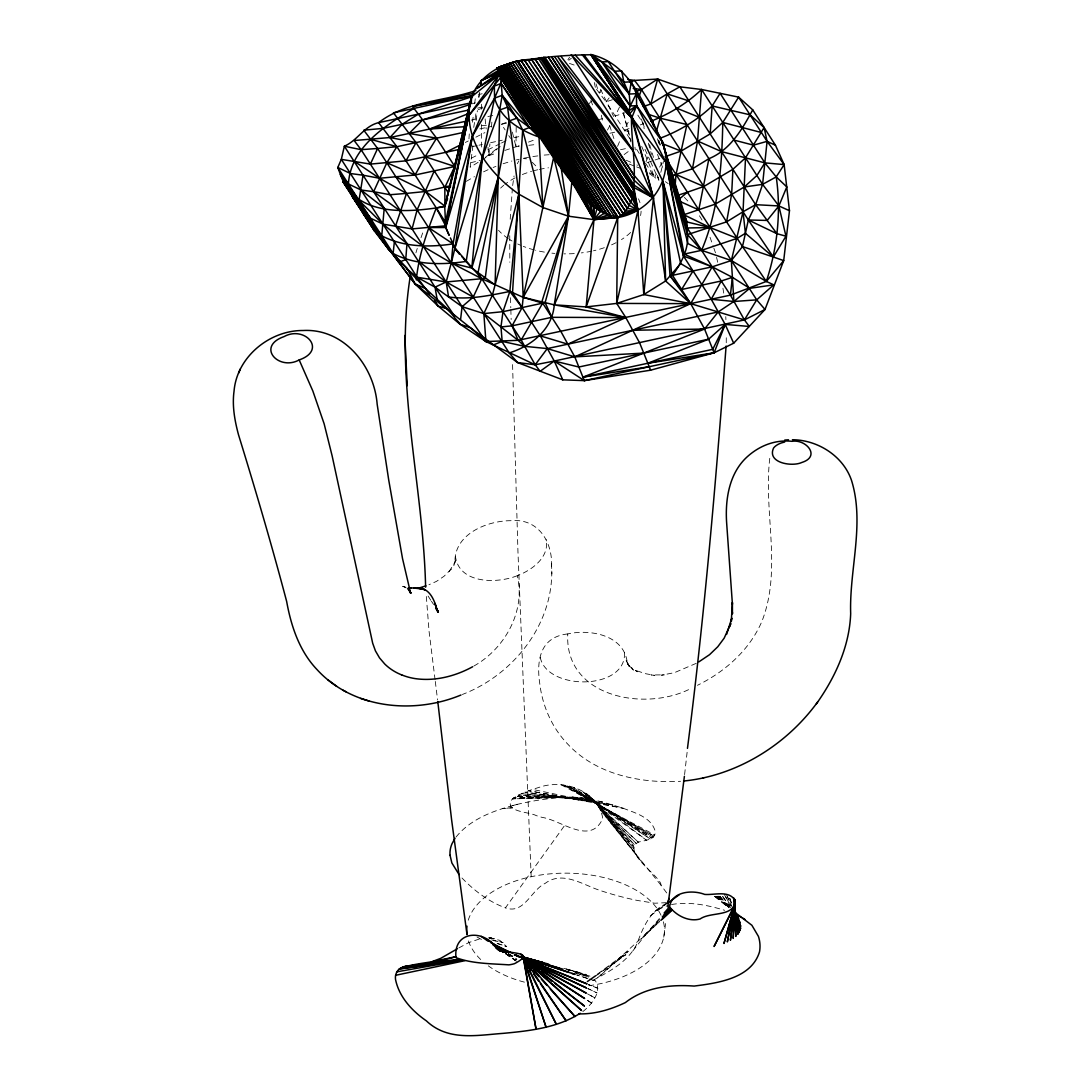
<?xml version="1.0" encoding="UTF-8"?>
<svg xmlns="http://www.w3.org/2000/svg" width="1090" height="1090" viewBox="0 0 1090 1090"><rect width="100%" height="100%" fill="white"/><g stroke="black" fill="none" stroke-linecap="round" stroke-linejoin="round"><path stroke-width="0.75" stroke-dasharray="5 3.75" d="M509.739 235.644L509.82 262.268M696.224 663.347L674.438 672.666L661.385 675.187L664.246 674.874L651.18 674.955L654.804 675.378L645.839 673.756L634.421 670.023L637.555 671.753L628.807 665.949L633.467 670.105L627.554 663.865L629.393 666.044L626.968 662.57L630.183 667.175L626.191 660.581L627.268 662.87C624.434 635.061 590.262 628.875 567.767 633.917C564.32 697.777 646.438 712.342 691.659 688.09M504.806 150.434L515.965 146.782L516.224 124.914M510.202 219.226L512.341 188.883M726.253 342.764L726.294 334.48M551.785 571.092C552.303 625.987 512.464 675.282 462.337 694.48M551.622 566.446C552.589 541.744 538.228 518.118 510.978 520.693C486.876 520.639 453.399 534.4 455.02 563.053L455.388 560.042L453.794 565.751L454.734 562.631L448.944 571.869L451.287 569.062L444.025 576.269L436.463 581.392L428.929 584.717M468.959 138.893L469.286 133.838M481.712 160.08L488.865 155.625L489.914 143.88M491.427 127.094L492.176 118.701M769.772 458.318C763.341 512.3 782.293 569.498 761.91 621.341C749.607 650.049 725.068 671.712 697.437 685.31M567.767 633.917C540.027 636.914 536.335 660.499 539.741 683.43C542.398 705.816 551.84 727.493 567.481 743.843C595.835 774.554 640.321 783.587 680.542 781.298M684.588 774.636L687.409 749.634M472.515 122.23L473.496 113.837M474.668 103.768L475.458 97.064M472.924 145.597L470.158 167.261L478.823 161.879M476.126 120.581L477.393 110.567M479.096 97.228L479.736 92.228M663.756 937.168L666.004 920.369M512.654 185.559L514.058 175.953M473.728 127.394L476.139 112.338M478.551 97.283L479.082 93.944M666.698 892.942L661.017 885.23C661.644 876.769 620.823 852.162 638.345 842.148C644.354 840.431 657.529 839.763 654.845 830.076C650.267 816.86 634.843 812.827 623.194 808.262C605.454 802.731 587.278 796.79 568.49 797.131L512.395 798.888C502.449 812.036 529.645 811.737 536.198 815.606A223.573 129.07 0 0 1 542.071 817.391C560.819 819.993 589.826 845.281 602.211 819.639A26.419 15.246 0 0 0 602.498 816.764C596.284 789.909 562.74 778.669 538.569 787.539A140.665 81.205 0 0 0 528.65 790.768L518.05 795.223L512.395 798.888L573.435 797.158L513.567 797.934L578.163 797.417L515.625 796.572L585.085 798.275L518.05 795.223L592.51 799.678L521.293 793.683L602.416 802.049L524.862 792.185L612.934 804.992L528.65 790.768L623.194 808.262L532.56 789.419M660.799 172.356L663.483 161.483M415.917 252.826L417.252 248.425M421.026 237.674L423.179 231.53M646.057 161.606L648.346 155.529M617.567 146.333L620.632 138.975M619.461 107.174L615.196 116.003L624.761 112.856M657.502 175.313L658.878 180.136L654.668 177.397L656.807 172.983M659.654 167.111L662.502 161.225M628.985 131.767L624.298 130.16L629.312 119.927M517.287 163.759L518.894 160.83M607.457 130.051L609.773 125.827M593.232 980.183C610.059 971.108 628.521 961.462 637.146 943.422C643.032 927.045 650.526 910.041 667.734 902.915M567.89 59.787L569.566 57.225M461.983 877.995C474.205 890.694 488.783 901.73 505.419 907.875L564.838 825.184M601.162 90.102L599.146 92.705L603.901 91.097M609.119 97.95L606.081 101.847L630.47 139.765M632.854 950.861L648.032 931.582L644.626 935.493L659.259 920.164M456.056 837.011C471.139 818.318 495.119 810.074 517.655 804.284A177.834 102.678 0 0 1 557.194 797.812L568.49 797.131M644.626 935.493L660.881 916.799M588.041 104.749L591.366 101.138M659.9 919.429L641.043 939.076L659.614 921.595L597.647 977.784L628.262 951.325L597.347 974.201M582.809 1011.602C591.734 1004.735 603.628 990.129 594.241 979.351M568.803 60.277L571.392 58.206M488.007 147.286L488.865 155.625L500.365 146.523M485.649 157.124L500.092 146.292M624.148 154.576L629.516 150.611M650.43 915.764L664.832 905.245M596.107 975.686L625.864 954.649L596.979 974.828M666.194 903.869L653.932 912.194L666.371 903.869M473.918 666.004C504.806 648.686 525.843 611.149 517.287 575.697C532.015 570.111 549.728 557.249 546.158 539.278M458.808 947.946L468.809 942.564L480.458 938.64M466.316 181.335L474.491 176.634M465.294 142.477L468.305 140.964M475.853 137.163L484.9 132.612M471.384 158.145L478.919 154.358M487.966 149.807L500.038 143.73M501.536 142.981L506.06 140.705M657.992 909.305L669.819 904.809M483.551 171.839L491.685 168.023M478.197 109.709L482.884 107.842M506.182 122.407L501.482 124.274L505.12 129.928M493.102 167.478L495.95 166.389M512.355 132.081L515.965 146.782L519.099 145.61M528.5 142.095L536.321 139.166M612.444 99.708L606.081 101.847L595.167 87.473M624.298 130.16L629.08 128.579M640.252 124.914L643.441 123.851L636.165 112.529M647.092 162.587L653.469 160.489M655.063 159.971L664.641 156.824M488.865 155.625L496.836 153.022M472.065 103.85L475.254 102.814M517.287 575.697C497.176 583.804 459.081 584.077 455.429 556.391M503.09 163.745L511.85 161.034M666.549 902.67L654.804 903.215L637.773 900.531A221.624 127.952 0 0 1 600.113 890.462C583.068 884.971 562.631 870.256 545.245 883.322C530.98 890.026 524.29 914.687 505.419 907.875M517.655 804.284L510.542 806.123L511.237 807.063M516.279 159.958L519.235 159.235M470.635 162.723L480.131 160.448M478.851 94.476L482.175 93.754M477.597 108.114L482.598 107.038M471.234 120.118L476.235 119.042M487.884 116.548L494.533 115.118M479.859 128.906L491.495 126.413M506.482 123.197L501.482 124.274L504.847 124.287M472.311 146.632L477.311 145.556M478.973 145.202L482.298 144.493M490.623 142.708L502.272 140.201M513.908 137.708L520.57 136.277M597.633 119.764L604.01 118.401M609.923 133.239L614.719 132.203M620.523 149.712L628.508 148.008M523.718 158.227L529.822 157.096M671.495 904.537C689.33 901.389 707.587 905.068 724.673 910.3M532.874 156.538L540.953 155.502M515.965 146.782L519.181 146.414M528.827 145.311L536.852 144.384M512.082 807.731L502.258 808.617L512.259 807.853M544.196 155.08L549.265 154.712M481.439 125.595L486.453 125.268M489.083 937.904L499.751 940.316L506.727 946.638L497.163 943.572M488.524 937.863L491.917 938.027L488.729 937.768M523.65 158.622L526.565 158.813M489.424 938.177L495.991 938.831L489.451 938M576.774 972.239L590.085 976.19L567.549 969.827L590.085 976.19M493.13 940.479L503.09 942.55L491.522 939.866M568.094 969.487L585.943 974.405M514.984 954.935L518.24 955.835M563.775 968.342L580.044 972.811L563.857 968.342M515.311 954.949L518.554 955.835M405.562 587.142L402.646 586.338L404.853 587.156M515.298 955.085L518.54 956.012M575.656 973.125L588.573 976.981L575.67 973.057M513.962 955.017L520.298 957.047M515.87 955.194L520.679 956.748M587.892 978.575L576.692 974.937L591.107 979.597M589.486 979.093L595.889 981.177L592.701 980.128M569.416 63.424L574.212 65.059M497.421 943.368L506.727 946.638M515.406 955.344L520.175 957.102M629.025 164.018L635.143 166.348M636.669 166.934L639.721 168.105M514.357 954.854L520.666 957.374M516.251 955.031L520.966 956.952M515.897 955.317L520.502 957.265M626.219 160.257L632.309 162.941M636.887 164.958L637.582 165.271M516.047 955.371L520.625 957.497M587.851 988.63L597.007 992.881L587.905 988.575M516.565 954.854L521.115 957.006M514.126 954.976L520.243 957.974M514.589 954.772L520.57 957.824M649.545 172.751L658.619 177.725M560.955 784.705L654.763 834.995M477.038 937.046L481.494 939.457M508.158 953.845L512.6 956.243L515.584 960.317L505.801 953.818M516.415 955.208L520.856 957.62M587.496 993.848L594.895 997.881L587.551 993.794M404.322 586.856L406.202 587.905M562.862 784.923L654.15 836.18L564.797 785.222L653.264 837.202L566.991 785.631L651.915 838.155L569.171 786.149L650.28 838.932L573.49 787.416L646.397 840.118L581.665 790.836L638.345 842.148L584.472 792.389L636.001 843.238L587.047 794.065L634.366 844.723L588.995 795.537L633.685 846.371L590.766 797.049L633.726 848.51L592.388 798.616L636.424 854.587L595.876 802.703M508.253 953.614L512.6 956.243M516.783 954.881L521.02 957.606M508.553 954.091L516.81 959.404M508.444 953.764L516.755 959.241M506.114 953.777L515.584 960.317M505.433 953.518L516.551 961.285M505.665 953.614L515.202 960.317M506.019 953.9L515.693 960.726M665.391 181.648L668.17 183.611M649.408 173.664L654.668 177.397L641.697 146.373M714.727 896.348L728.842 907.766M714.645 896.293L728.393 907.411M715.898 896.266L728.393 907.125M715.953 896.348L728.72 907.616M717.125 896.225L729.101 907.561M717.152 896.307L729.292 908.093M532.206 162.274L538.133 168.214M684.384 197.385L689.861 203.162M718.446 896.198L728.638 906.866M718.446 896.293L728.706 907.357M719.891 896.239L729.387 907.33M719.891 896.321L729.387 907.807M661.017 885.23L600.208 809.816L641.179 861.264M722.765 896.525L730.355 907.234M431.449 601.271L433.616 604.487M722.711 896.607L730.068 907.67M430.795 600.277L427.798 595.576M639.312 153.499L634.898 146.632L635.252 149.97M645.484 163.119L654.668 177.397M508.771 135.596L510.583 138.43M699.453 215.779L702.532 220.861M725.817 897.043L730.613 905.654M724.223 894.182L730.246 905.872M600.535 89.203L613.615 116.48M644.967 149.235L649.831 160.039M650.526 161.593L658.878 180.136M727.18 896.075L731.935 906.662M726.499 894.549L731.009 905.368M657.461 154.398L663.047 168.432M729.796 898.255L731.513 903.038M590.848 100.185L593.669 108.169M710.04 237.293L713.31 246.613M713.855 248.166L715.49 252.812M658.728 140.12L660.867 146.469M596.012 83.835L598.628 91.846M609.637 125.5L614.883 141.536M729.7 898.296L731.799 904.755M658.524 140.487L660.077 145.352M642.746 122.203L645.185 130.214M649.599 144.616L653.51 157.41M657.433 138.703L658.837 143.526M641.438 119.083L644.19 128.715M648.318 143.172L651.534 154.426M623.603 113.469L631.028 140.992M623.085 112.311L630.851 141.932M716.566 257.39L717.997 263.48M594.282 82.472L595.699 89.012M601.339 115.199L603.097 123.388M722.929 288.196L724.019 294.899M624.488 652.787C626.423 690.937 545.504 690.965 540.068 656.398M435.087 679.779L429.038 631.124L426.135 593.955M435.292 681.454L437.581 699.916M485.132 118.933L486.154 128.933M725.776 316.631L725.913 319.656M531.184 876.728L517.927 550.941L512.491 361.744M551.526 563.557L551.881 573.967M510.474 297.72L510.788 307.789M510.842 309.478L511.156 319.547M481.371 104.245L481.399 109.327M481.494 124.546L481.657 149.93M641.097 211.201A75.51 43.6 0 0 1 640.552 215.561M630.633 232.429A75.51 43.6 0 0 1 621.464 239.596M616.095 242.675A75.51 43.6 0 0 1 610.346 245.386M604.323 247.689A75.51 43.6 0 0 1 593.478 250.782M591.884 251.136A75.51 43.6 0 0 1 581.324 252.907M574.28 253.575A75.51 43.6 0 0 1 563.98 253.847M554.919 253.425A75.51 43.6 0 0 1 551.881 253.139M544.36 252.103A75.51 43.6 0 0 1 535.558 250.264M534.141 249.896A75.51 43.6 0 0 1 523.282 246.367M520.734 245.332A75.51 43.6 0 0 1 517.709 243.969M512.068 241.013A75.51 43.6 0 0 1 509.466 239.418M508.253 238.615A75.51 43.6 0 0 1 498.512 230.263M515.12 177.861A75.51 43.6 0 0 0 509.752 180.94A75.428 43.546 0 0 0 504.874 184.374M522.328 174.55A75.51 43.6 0 0 1 531.498 171.375M533.078 170.926A75.51 43.6 0 0 1 537.752 169.754M539.318 169.4A75.51 43.6 0 0 1 548.502 167.805M638.468 198.83A75.51 43.6 0 0 1 639.994 202.781M500.596 188.107A75.428 43.546 0 0 1 503.744 185.273M663.401 921.786A98.904 57.102 0 0 1 600.031 983.766A98.877 57.089 0 0 1 587.088 985.96M661.031 915.259A98.904 57.102 0 0 0 658.319 910.368A98.877 57.089 0 0 0 554.061 873.54A98.877 57.089 0 0 0 467.433 923.312M524.399 982.145A98.877 57.089 0 0 1 488.306 965.849M480.704 959.527A98.877 57.089 0 0 1 468.169 940.043M597.838 988.276L588.396 984.488L597.838 988.276M591.543 1003.004L585.902 999.367L591.543 1003.004"/><path stroke-width="1.5" d="M732.439 612.198L732.425 613.861L732.412 602.525L731.281 621.491L731.785 618.153L726.58 634.407M449.039 235.181L445.742 227.524L444.72 206.609L471.629 96.778C481.126 72.349 506.809 60.604 531.416 59.228C551.499 56.203 571.773 54.909 591.979 54.759L628.753 110.853L631.464 117.693C631.301 144.37 637.568 171.852 632.037 198.285C629.475 205.942 625.047 213.681 617.703 217.578L616.695 303.415L625.796 317.558L639.667 342.955L650.607 370.191L714.114 352.806L733.679 343.2L765.017 309.478L783.71 260.592L789.473 210.724L784.146 164.604L775.467 145.243L752.727 109.858L738.639 97.133L701.578 89.489L679.86 86.805L657.665 79.052L634.544 80.415L627.894 79.475M457.364 948.777L440.701 958.355L431.436 961.871L455.879 956.666C453.849 930.015 484.955 929.429 496.345 948.286C502.354 954.527 539.877 950.289 514.589 963.628A21.5 12.412 0 0 1 508.853 964.854C491.576 963.655 472.352 963.778 456.274 957.742L455.879 956.666C438.044 962.252 418.86 962.402 401.106 967.797C396.923 969.882 394.921 974.678 395.479 979.215C398.926 996.75 411.979 1010.921 426.299 1020.799C447.908 1041.318 476.425 1035.296 503.13 1033.361C529.522 1030.895 557.399 1027.884 580.221 1013.264M425.618 587.197C423.233 483.606 393.585 379.279 410.344 275.784M733.911 918.775L733.229 938.436L735.069 900.503C729.155 889.999 714.686 895.19 704.726 894.427C692.409 889.617 671.808 891.32 669.546 906.839C676.413 915.614 688.716 922.14 700.066 918.993C710.694 911.404 734.565 917.412 735.069 900.503L730.423 940.234L735.232 901.948L727.33 941.937L735.137 903.392L723.978 943.463L734.837 904.795L714.073 946.488L734.02 906.907M734.142 912.221L734.592 899.114L735.832 936.419L735.178 924.647M449.066 234.963L445.742 227.524L472.215 136.604L498.92 74.72L499.479 68.03L501.55 66.081L593.301 206.609L604.078 213.449L617.703 217.578C652.842 211.542 675.16 175.872 662.447 141.945C645.048 108.891 632.854 65.059 591.979 54.759L590.821 54.5L631.464 117.693L653.441 197.985L665.622 280.988L690.692 303.647L704.562 329.044L714.114 352.806L584.322 380.628L562.781 379.838L517.505 362.534L470.417 327.749L415.099 283.931L371.567 226.134L363.174 213.49L381.745 235.808L385.192 244.242L388.626 249.378L425.7 288.7L447.418 308.77L460.034 324.193L485.922 341.552L535.204 364.769L540.122 371.308L554.265 361.035L744.416 319.915L765.017 309.478L756.692 299.859L667.271 160.898M475.867 90.552C443.78 101.465 406.311 101.207 378.611 122.639C363.965 126.208 357.561 140.487 344.358 146.224L341.32 159.372L337.805 167.465L340.462 174.7L385.192 244.242L415.099 283.931L438.316 306.222L460.034 324.193L470.417 327.749L485.922 341.552L518.118 340.325L730.395 295.145L766.325 281.438L783.71 260.592L773.341 257.036L745.41 233.287L743.039 211.76L745.519 157.818L764.104 127.544L750.015 114.818L712.179 105.962C697.382 120.091 679.152 131.127 660.022 138.267M726.09 346.061C715.994 480.363 704.63 614.76 687.463 748.38M591.979 54.759L601.912 61.898L629.216 94.067L636.383 93.658L636.642 105.703L628.753 110.853L630.238 105.948L595.235 58.737L601.912 61.898L608.315 61.64L614.556 71.272L623.861 82.24L631.287 81.777L636.383 93.658L662.447 141.945L687.504 234.609L666.113 162.655L631.287 117.052L591.23 54.759L595.235 58.737L632.05 117.066L663.033 181.771L683.43 256L711.239 299.246L725.163 324.398L714.114 352.806L647.828 363.256L708.636 339.194L725.163 324.398L749.321 326.469L744.416 319.915L756.692 299.859L773.764 284.831L766.325 281.438L731.349 260.537L701.592 250.346L687.504 234.609L686.918 221.951L683.839 214.757L715.217 204.171L744.279 186.976L762.591 184.36L776.216 176.893L784.146 164.604L764.839 162.86L745.519 157.818L732.902 169.291L731.663 194.075L726.594 221.856L687.504 234.609C688.839 249.365 680.923 263.753 672.476 275.348M471.207 103.509L471.629 96.778L498.92 74.72C529.617 118.742 555.287 168.133 593.301 206.609L593.982 219.635L586.161 306.917L625.796 317.558L567.836 344.168L540.34 335.884L512.532 292.638L522.655 130.132L516.892 118.156L502.218 95.348L500.651 77.622L498.92 74.72L476.439 88.671L498.988 72.894L561.077 167.356L568.462 216.202L554.265 304.846C552.426 329.412 531.375 346.13 509.18 352.915L377.631 148.472L363.733 130.173L382.985 128.388L469.286 109.899M454.557 169.836L454.789 166.484L436.586 138.185L412.47 106.425L474.027 93.222M671.345 176.049L692.463 168.786L697.532 141.005L701.578 89.489C687.204 103.318 669.396 113.96 650.921 121.263M666.14 156.306L681.087 151.101L710.162 133.92L712.179 105.962L720.109 93.318L764.839 162.86L776.216 176.893L786.803 186.921L778.873 205.942L767.183 220.425L748.34 219.989L657.665 79.052L641.492 89.557L635.552 91.696M630.088 82.009L634.544 80.415L641.492 89.557L742.494 246.572L766.325 281.438C777.361 247.934 781.339 211.882 776.216 176.893M416.312 279.912C418.628 255.128 427.212 231.175 436.286 207.958L444.897 206.119L447.595 198.666M675.187 184.646L676.018 174.509L686.945 124.519L659.886 118.142L648.714 114.45M669.096 898.446L667.652 902.098M643.74 353.106L574.771 356.866L547.275 348.582L524.658 346.334L521.183 339.985L542.697 303.17L523.2 297.352L481.78 278.713L454.98 248.125L453.072 243.888C429.201 247.484 403.464 247.212 381.745 235.808L384.239 208.163L361.022 190.014L348.405 183.951L340.462 174.7C355.585 217.605 408.45 212.632 444.72 206.609L468.564 115.894L500.651 77.622L502.204 80.156L494.588 98.114L472.215 136.604L453.072 243.888L451.26 262.935L446.192 281.969L448.562 296.916C468.85 300.063 489.887 295.417 509.848 291.452L522.137 307.571L512.082 325.828L518.118 340.325L524.658 346.334L535.204 364.769L554.265 361.035L578.845 367.017L708.636 339.194M466.248 121.181L389.934 137.544L354.141 140.528L361.09 149.671L462.092 306.685L485.922 341.552L483.837 313.593L492.38 295.199L495.078 284.926L471.806 268.058L482.352 157.491L494.588 98.114L494.329 86.083L501.196 83.48L538.978 137.013L542.861 207.522L523.2 297.352L522.137 307.571M653.918 125.813L652.311 121.058L636.383 93.658L630.238 105.948L629.216 94.067L614.556 71.272L601.912 61.898L630.238 105.948L636.642 105.703L662.447 141.945L687.191 227.96L730.395 295.145L744.416 319.915L690.692 303.647L616.695 303.415L586.161 306.917L554.265 304.846L625.796 317.558L551.799 317.326L545.123 302.639L568.462 216.202L571.855 181.962L499.315 68.452L496.699 68.343L571.855 181.962L593.982 219.635L554.265 304.846L523.2 297.352L518.922 194.197L507.572 107.174L502.218 95.348L494.588 98.114C500.446 118.51 520.025 130.473 538.978 137.013L498.988 72.894L481.235 80.565L480.69 83.903M632.05 117.066L631.464 117.693L571.242 54.677L633.358 151.265L653.441 197.985L634.107 180.177L551.717 57.075L633.862 187.494L637.977 210.207L616.695 303.415L643.795 294.559L653.441 197.985L632.05 117.066L636.642 105.703L666.113 162.655L687.94 243.588L701.592 250.346L737.194 238.342L745.41 233.287M500.651 77.622L538.978 137.013L529.522 127.53L502.218 95.348L499.67 109.995L482.352 157.491L466.193 261.409C441.75 265.047 415.385 265.224 393.122 253.493L394.362 241.857M730.395 295.145L732.412 277.337L731.349 260.537L743.039 211.76L755.656 204.675L778.873 205.942L789.473 210.724M684.397 776.312L667.802 906.934M460.593 319.411L462.092 306.685L473.237 297.107L481.78 278.713L485.268 277.964L498.28 177.139L509.248 120.908L516.892 118.156L529.522 127.53L534.045 129.669M480.799 83.889L481.235 80.565L498.661 70.305L561.077 167.356L498.77 72.049L481.235 80.565M524.658 346.334L502.177 341.402L500.964 326.946L502.981 311.672L509.848 291.452L518.922 194.197C488.456 172.901 460.266 135.841 471.629 96.778L444.72 206.609M359.005 200.424L363.038 175.204L350.421 173.528L337.805 167.465L398.817 262.336L405.739 259.556L406.992 243.547L382.999 224.172L359.005 200.424L340.462 174.7M472.215 136.604L454.98 248.125L451.26 262.935L481.78 278.713L446.192 281.969L417.116 277.241L406.652 268.726M679.179 201.091L698.772 209.88L708.909 158.69C730.423 149.916 742.14 129.26 752.727 109.858M348.405 183.951C350.776 146.891 385.26 125.527 413.955 108.387M466.833 120.05L471.629 96.778L463.277 133.103M419.159 286.656L415.099 283.931L407.169 268.303L388.626 249.378L374.551 231.175L351.798 195.805L365.886 217.291L362.439 208.858L343.132 181.921L354.509 199.606L370.368 218.123L382.999 224.172L412.061 228.9L445.647 225.834L468.564 115.894L498.92 74.72M498.988 72.894L553.679 157.096L542.861 207.522L568.462 216.202L593.982 219.635L617.703 217.578L586.161 306.917M466.534 120.064L471.629 96.778M634.107 180.177L554.851 56.925L633.971 175.204L653.441 197.985L633.862 187.494L548.393 57.157L633.672 189.769L637.977 210.207L643.795 294.559L665.622 280.988L670.05 275.865L712.192 266.832L731.349 260.537L742.494 246.572L748.34 219.989L755.656 204.675L762.591 184.36L767.087 141.359L764.104 127.544M460.239 146.305L462.514 136.4M656.548 130.827L667.23 93.89L679.86 86.805L755.656 204.675L776.857 233.655L785.958 236.203L773.341 257.036L742.494 246.572M412.061 228.9L417.129 209.88L434.242 170.898M496.699 68.343L506.046 64.705L600.454 211.501L593.982 219.635L578.872 191.486L499.315 68.452L575.575 187.03L593.982 219.635L596.843 209.212L504.275 65.264L496.699 68.343L499.479 68.03L582.36 195.75L593.982 219.635L618.234 217.387L517.6 60.904L496.699 68.343L501.386 66.19L590.371 204.184L593.982 219.635L611.299 216.242L512.45 62.539L496.699 68.343L499.847 67.457L586.011 199.824L593.982 219.635L607.702 215.03L510.147 63.343L496.699 68.343L499.956 67.321L586.011 199.824L500.501 66.871L496.699 68.343L502.708 65.741L593.968 207.086L593.982 219.635L604.078 213.449L508.008 64.065L496.699 68.343L516.973 60.958L530.789 59.759L521.02 60.536L620.769 215.657L637.977 210.207L633.045 194.238L544.905 57.184L633.672 189.769M643.318 106.588L650.784 103.986L657.665 79.052M450.592 185.709L425.686 191.486L406.529 193.393L395.616 225.848L423.438 246.585L451.26 262.935L471.806 268.058L498.28 177.139L499.67 109.995L507.572 107.174L516.892 118.156M482.352 157.491L454.98 248.125L459.462 254.052M553.679 157.096L568.462 216.202L541.853 301.848L560.9 331.469L574.771 356.866L584.322 380.628L650.607 370.191M638.74 97.31L641.492 89.557L633.181 88.385M729.619 626.777L730.804 623.521L724.182 638.127L717.765 646.765L709.563 654.668L698.881 661.848M410.004 591.666L410.916 593.219L409.186 590.058L410.657 593.301L402.551 558.693L388.708 479.954L377.167 404.24C374.17 366.09 343.95 328.24 303.17 330.502C269.53 330.216 236.816 357.016 234.037 391.228C232.034 405.875 234.718 420.59 238.492 434.719C255.55 490.01 271.887 545.518 286.656 601.462C291.098 626.082 299.368 651.03 316.945 669.505C352.71 708.718 413.614 714.713 460.975 695.011M238.642 373.093L240.277 369.047M429.651 294.368L417.116 277.241L341.32 159.372L370.382 164.1L377.631 148.472L396.883 146.7L463.209 132.476M471.575 102.719L378.611 122.639L396.883 146.7L386.827 162.764L373.638 191.69L361.022 190.014M395.929 176.921L425.686 191.486L444.897 206.119L444.843 187.371L454.789 166.484L425.141 156.742L415.086 175L379.483 178.256L363.038 175.204M370.382 164.1L405.984 160.843L416.039 142.586L393.408 112.788L472.202 95.893M773.764 284.831L749.688 288.346L732.412 277.337L721.294 280.988L711.239 299.246L733.87 301.494L756.692 299.859M523.2 297.352L568.462 216.202M455.034 838.278L452.05 843.646A69.46 40.098 0 0 0 450.047 855.296M425.141 156.742L436.586 138.185L409.091 133.443L422.688 119.886L470.471 104.367M574.771 356.866L690.692 303.647L671.631 274.026L663.033 181.771L670.05 275.865L681.591 289.504L693.036 270.933L680.678 263.589L663.033 181.771L665.622 280.988M643.795 294.559L690.692 303.647L712.192 266.832L732.412 277.337L733.87 301.494L718.174 311.944L704.562 329.044L582.932 377.167L649.218 366.717M764.839 162.86L756.896 175.517L744.279 186.976M540.681 58.915L541.553 57.579L632.691 196.009L637.977 210.207L623.153 213.572L521.02 60.536M683.566 781.026C736.772 775.808 786.435 745.001 817.609 702.014M816.274 704.017C835.131 677.517 849.451 646.602 850.677 613.67C849.192 569.539 864.942 523.609 851.522 480.404C843.197 455.947 817.759 439.938 792.416 439.733M636.642 105.703L629.925 113.496L591.23 54.759M680.678 263.589L670.05 275.865L690.692 303.647M664.123 913.066L669.546 906.839M663.769 915.45L670.514 908.365L662.257 916.962M662.093 919.265L671.999 909.932L660.867 920.396M710.162 133.92L722.779 122.448L738.639 97.133L767.087 141.359L784.146 164.604M678.893 199.388L687.395 192.194L703.84 186.485L732.902 169.291M733.87 301.494L749.688 288.346M667.448 903.324L679.234 894.713M587.346 981.559L595.603 975.795M650.784 103.986L667.23 93.89L688.962 100.948M692.463 168.786L708.909 158.69M726.594 221.856L743.039 211.76M472.706 666.726C455.239 676.291 434.801 681.536 414.895 678.566A80.142 60.209 -35.6 0 1 401.856 674.955M445.687 152.341L460.77 144.752M473.237 297.107L446.192 281.969L435.033 287.161L417.116 277.241M671.467 176.58L676.018 174.509L703.84 186.485M299.178 359.932C327.572 350.026 304.696 325.215 284.149 336.565C255.769 346.47 278.618 371.295 299.178 359.932L312.857 391.038L324.139 423.806L332.137 455.893L372.685 643.25L375.451 650.907L379.511 657.883L384.743 664.001A81.982 61.817 -36.3 0 0 397.959 673.279L401.801 675.023M493.361 344.944L502.177 341.402M468.795 113.455L429.637 129.029L464.721 126.713M425.918 585.875L419.241 587.96M472.474 96.533L418.328 114.137L402.142 124.287L389.934 137.544L416.039 142.586L448.344 192.835M678.607 195.055L687.395 192.194M784.677 442.022L781.421 442.921A19.77 11.418 0 0 0 773.6 447.963C766.665 462.855 791.79 467.038 801.75 462.501C821.247 456.451 806.028 438.929 791.98 441.314C775.249 439.447 759.308 445.674 746.786 457.187C728.91 473.755 725.054 500.01 726.662 523.173L732.412 604.201M702.955 778.137L703.677 777.96M405.984 160.843L458.999 149.48M454.789 166.484L415.086 175L386.827 162.764M684.125 254.093L712.192 266.832L683.43 256L666.113 162.655L684.125 254.093L701.592 250.346C718.678 210.043 721.975 165.748 722.779 122.448L761.392 132.517M545.123 302.639L502.981 311.672L483.837 313.593L462.092 306.685L435.033 287.161L344.358 146.224L361.09 149.671L377.631 148.472M551.799 317.326L512.082 325.828L500.964 326.946L483.837 313.593M681.591 289.504L721.294 280.988M718.174 311.944L547.275 348.582L535.204 364.769L517.505 362.534L509.18 352.915M582.932 377.167L712.724 349.345L725.163 324.398L733.679 343.2M395.561 975.305L464.926 960.672M412.47 106.425L472.215 95.661M396.746 971.844L462.255 960.304L399.267 968.956L461.07 960.099L401.106 967.797L460.021 959.868M418.233 588.164L419.827 587.919L416.83 588.055M403.818 966.68L458.209 959.282M444.843 187.371L450.552 186.758M534.127 59.46L537.411 59.187M623.153 213.572L524.467 60.141L530.953 59.65M534.195 59.405L537.438 59.16L532.724 59.405M524.467 60.141L625.333 211.133L637.977 210.207L632.037 198.285L541.553 57.579M784.746 440.06L788.52 439.788M614.556 71.272L621.709 70.864L623.861 82.24L629.216 94.067L631.287 81.777L632.145 85.047M537.765 58.819L534.863 58.71L630.701 201.922L637.977 210.207L627.336 208.367L531.416 59.228L537.588 59.01M413.982 588.055L423.274 589.104L421.871 588.259L423.383 589.2M687.191 227.96L710.149 227.578L737.194 238.342M632.731 330.256L704.562 329.044M415.562 588.028L408.273 587.905L411.339 588L409.581 587.878M417.647 588.041L424.991 589.745L418.424 588.028M578.858 1013.864C594.99 1014.327 610.918 1009.449 625.36 1002.582C645.076 987.227 669.955 984.365 694.139 986.069C717.792 983.071 751.351 978.425 759.498 951.911A92.991 53.682 0 0 0 758.422 936.378L751.882 925.274L735.396 912.712M419.732 588.055C429.31 589.131 433.929 599.037 436.245 607.239L434.774 603.247L438.126 612.117L435.959 608.029L438.344 612.158L436.763 609.446M420.25 588.11L422.743 588.736L420.713 588.164M745.519 157.818L721.539 151.605L697.532 141.005M734.156 140.133L753.462 145.161L767.087 141.359L775.467 145.243M522.669 956.993L548.624 964.132M500.337 950.916L505.215 952.251M523.118 957.17L542.629 962.538M505.61 952.265L499.138 950.48L505.596 952.319M523.404 957.183L542.82 962.538M438.316 306.222L434.447 300.935L438.316 306.222L447.418 308.77M370.682 139.329L396.883 146.7L445.469 222.237L468.564 115.894L445.742 227.524L428.506 227.565L453.072 243.888L454.503 247.703M522.492 957.102L562.753 969.146M503.008 951.393L506.237 952.306M523.391 957.388L537.942 961.544M498.13 949.921L506.155 952.238M522.192 956.856L538.228 961.489M522.382 957.183L559.511 968.288M360.599 698.418L368.829 700.979M522.274 957.265L568.68 972.348M571.882 973.384L575.084 974.419L522.451 956.966M496.345 948.286L507.463 952.047M523.35 957.429L529.699 959.582M494.424 946.202L509.957 952.347M661.562 143.335L681.087 151.101M522.233 958.001L586.815 983.861M676.345 108.046L699.562 117.434M522.532 957.579L586.856 983.793M512.736 953.369L492.721 944.471L506.482 951.216M415.099 283.931L425.7 288.7M522.164 958.205L528.269 961.026M531.321 962.443L586.325 987.922M737.794 915.573L740.873 917.017M522.628 957.728L586.393 987.853M776.857 233.655L748.34 219.989L773.341 257.036M683.839 214.757L710.149 227.578L686.918 221.951L662.447 141.945L680.978 205.056M490.663 942.55L510.106 952.483M342.928 690.188L346.252 691.891M523.813 959.227L526.783 960.835M529.74 962.456L532.697 964.064M535.667 965.672L586.011 993.045M531.416 59.228L629.121 205.302L637.977 210.207M522.846 957.878L586.079 992.976M742.249 917.835L744.974 919.483M525.244 960.331L539.359 969.419M542.18 971.231L584.499 998.467M540.34 335.884L554.265 361.035L584.322 380.628M584.553 998.399L522.955 957.919L584.363 1005.934M486.29 939.144L497.367 946.461M500.133 948.286L502.912 950.112M653.441 197.985L634.026 185.068L551.717 57.075M353.937 161.048L379.483 178.256L406.529 193.393L390.084 194.728L373.638 191.69L400.684 211.215M481.167 936.351L487.979 941.147M327.981 679.901L336.647 686.291M418.369 261.232L446.192 281.969M533.337 966.816L552.126 981.232M554.81 983.289L584.335 1005.961M500.964 326.946L518.118 340.325M526.429 961.584L531.443 966.026M535.204 969.364L581.569 1010.498L522.71 957.483M408.559 589.84L409.881 591.202L407.783 588.723M735.546 914.728L737.821 917.194L735.723 914.728M454.98 248.97L459.462 253.943M461.71 256.436L466.193 261.409M525.571 961.707L531.198 967.947M533.446 970.441L539.059 976.667M541.321 979.161L546.935 985.401M550.314 989.148L575.057 1016.589L522.805 957.293M575.275 55.113L631.464 117.693L584.022 54.977M463.959 259.147L471.806 268.058M385.192 244.242L393.122 253.493M735.709 915.45L738.87 919.279L735.082 913.924M650.185 118.428L652.311 121.058L653.864 125.909M459.067 874.575L451.873 862.98L450.047 855.296M582.332 54.827L631.464 117.693M561.105 56.503L633.358 151.265L557.78 56.735L633.971 175.204M388.626 249.378L371.567 226.134L343.132 181.921M351.062 191.172L370.368 218.123L373.816 226.556L371.567 226.134L374.551 231.175M522.328 957.633L524.236 960.372M526.129 963.124L530.898 969.991M533.746 974.106L538.501 980.973M540.408 983.725L566.105 1020.799L520.938 954.145L523.2 958.628M454.489 315.964L435.033 287.161L437.226 299.859M458.181 321.455L460.034 324.193M627.336 208.367L527.942 59.691L625.333 211.133M512.45 62.539L614.855 217.087L514.916 61.68L617.662 217.441L517.6 60.904L620.769 215.657M736.513 917.358L740.192 922.876L735.396 914.265L740.778 926.35L735.518 916.104M510.147 63.343L611.299 216.242M508.008 64.065L607.702 215.03M506.046 64.705L604.078 213.449M600.454 211.501L504.275 65.264L593.968 207.086M633.045 194.238L543.406 57.171L632.691 196.009M540.163 57.865L632.037 198.285L538.256 58.179L630.701 201.922M500.501 66.871L589.799 203.666L593.982 219.635M590.821 54.5L631.287 117.052L590.998 54.595M502.204 80.156L538.978 137.013M701.578 89.489L762.591 184.36L778.873 205.942L785.958 236.203M534.863 58.71L629.121 205.302M517.014 60.945L617.662 217.441L517.6 60.904M502.708 65.741L593.301 206.609M501.55 66.081L590.371 204.184M501.386 66.19L589.799 203.666M499.847 67.457L582.36 195.75M499.479 68.03L578.872 191.486M501.196 83.48L529.522 127.53L522.655 130.132L542.861 207.522L518.922 194.197L495.078 284.926L498.28 177.139L477.979 272.8L521.183 339.985M396.569 258.276L398.817 262.336M436.286 207.958L445.647 225.834M529.222 970.563L556.322 1024.314L522.069 954.867L546.049 1027.148L522.873 955.658L536.062 1029.273L523.295 956.475M554.265 361.035L562.781 379.838M450.402 237.933L453.072 243.888M451.682 241.312L453.658 245.904M734.892 914.633L740.696 928.517L734.96 912.589M681.7 208.408L683.294 213.177M734.946 914.428L740.192 930.56L734.074 908.392M681.931 208.285L683.362 213.136M652.311 121.058L653.714 125.868M735.123 914.905L739.293 932.481L734.129 906.349M735.205 916.254L737.957 934.307L733.652 897.738M437.785 701.592L451.628 819.966L467.01 934.621A98.877 57.089 0 0 1 466.983 926.159M734.129 906.144L734.796 917.916M404.799 335.488L407.224 385.697M459.844 959.827L403.382 966.83L459.844 959.827M504.806 952.074L501.564 951.189L504.779 952.088M438.221 612.144L436 607.947L438.126 612.117"/></g></svg>
